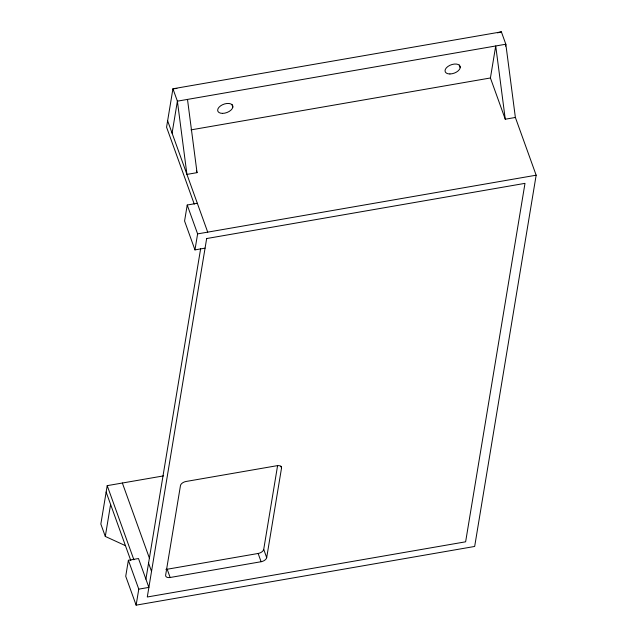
<?xml version="1.0" encoding="UTF-8"?>
<svg xmlns="http://www.w3.org/2000/svg" width="637" height="637" viewBox="0 0 637 637"><rect width="100%" height="100%" fill="white"/><g stroke="black" fill="none" stroke-linecap="round" stroke-linejoin="round"><path stroke-width="0.96" d="M163.438 475.903L107.207 485.649L100.845 524.06L105.296 536.426L125.441 545.662M105.296 536.426L110.599 504.424M172.086 133.165L177.389 101.164L172.93 88.79L501.375 31.85L505.826 44.224L515.373 117.463L536.155 175.199L474.669 546.458L136.127 605.15L125.728 576.286L128.379 560.281L138.492 558.53L148.883 587.394L138.778 589.145L136.127 605.15M197.327 203.275L187.222 205.026L184.571 221.023L194.962 249.895L205.066 248.143M194.962 249.895L197.613 233.89L187.222 205.026M145.913 579.144L200.639 248.709M266.688 557.646L281.53 468.036A5.295 2.97 -19.8 0 0 277.007 465.711L186.052 481.476A5.295 2.97 -19.8 0 0 180.47 485.553L165.628 575.163A5.295 2.97 -19.8 0 0 170.151 577.488L261.106 561.723A5.295 2.97 -19.8 0 0 266.688 557.646L263.718 549.397L277.589 465.631M505.268 119.215L490.418 77.977L495.721 45.975L505.268 119.215L515.373 117.463M505.507 46.159L505.826 44.224L177.389 101.164L186.936 174.403L197.04 172.651L187.493 99.412M497.537 32.869L501.375 31.85M190.996 129.884L490.418 77.977M197.613 233.89L536.155 175.199M165.891 569.359A5.295 2.97 -19.8 0 0 167.181 569.239L258.136 553.473A5.295 2.97 -19.8 0 0 263.718 549.397M176.895 88.479L172.93 88.79L166.568 127.193L194.261 204.111M459.269 65.022L460.225 67.673M231.892 104.436L232.847 107.088M196.379 170.82L197.04 172.651M167.635 120.791L207.718 232.139M280.869 466.196L281.53 468.036M258.136 553.473L261.106 561.723M167.181 569.239L170.151 577.488M122.36 483.021L149.448 558.259M148.564 563.148L151.534 571.397M107.207 485.649L133.897 559.788M106.14 492.051L130.808 560.56M128.379 560.281L138.778 589.145M206.659 238.541L147.29 596.996L465.623 541.808L524.992 183.352L206.659 238.541M222.536 113.378A7.939 4.451 -19.8 0 0 232.792 105.893A7.939 4.451 -19.8 0 0 220.466 105.941A7.939 4.451 -19.8 0 0 222.536 113.378M449.913 73.964A7.939 4.451 -19.8 0 0 460.169 66.471A7.939 4.451 -19.8 0 0 447.851 66.519A7.939 4.451 -19.8 0 0 449.913 73.964"/></g></svg>
